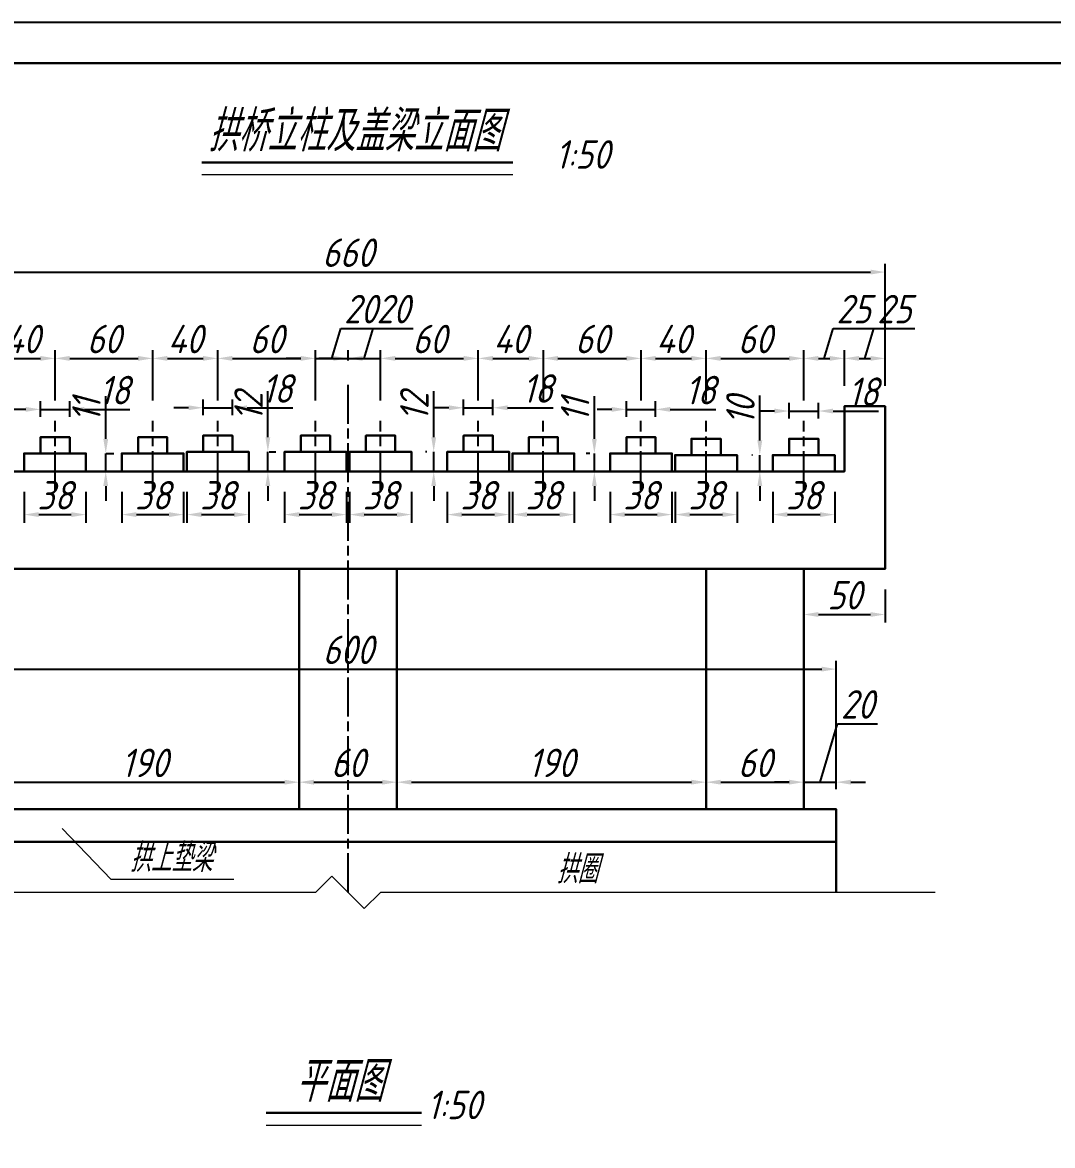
# Model space of a CAD drawing. Header units: millimetres. Extents: x -31 to 389, y -17 to 280.
# Drawn here: x 62.1 to 188.6, y 142.2 to 280.2 of the extents above; entities that cross this region are included whole.
import ezdxf

# ---------------------------------------------------------------- set-up
doc = ezdxf.new("R2010")
doc.units = ezdxf.units.MM
doc.header["$LTSCALE"] = 0.2
doc.linetypes.add('ACAD_ISO08W100', pattern=[36, 24, -3, 6, -3])
for name, color, linetype in [('中心线', 1, 'ACAD_ISO08W100'), ('图框', 7, 'Continuous'), ('尺寸标注', 6, 'Continuous'), ('文本', 7, 'Continuous')]:
    doc.layers.add(name, color=color, linetype=linetype)
doc.layers.add('粗实线', color=7, linetype='Continuous', lineweight=30)
doc.layers.add('细实线', color=7, linetype='Continuous', lineweight=9)
doc.styles.add('国标字体', font='gbeitc.shx', dxfattribs={"bigfont": 'gbcbig.shx'})
doc.dimstyles.new('常用标注', dxfattribs={"dimtxt": 3.5, "dimasz": 1.8, "dimexe": 1, "dimexo": 2.5, "dimtad": 1, "dimdec": 1, "dimlfac": 5, "dimdsep": 46, "dimtxsty": '国标字体', "dimcen": 2.5, "dimclrd": 256, "dimclre": 256, "dimclrt": 256, "dimadec": 0, "dimazin": 0, "dimtfac": 1, "dimtdec": 1, "dimtmove": 0, "dimatfit": 3, "dimfxl": 1, "dimarcsym": 0})

# ---------------------------------------------------------------- blocks, each defined once
blk = doc.blocks.new('*D49')
at = {"layer": 'Defpoints', "color": 0, "transparency": 16777216}
for p in [(58.07, 186.84), (96.07, 186.84), (96.07, 186.84)]:
    blk.add_point(p, dxfattribs=at)
at = {"layer": '尺寸标注', "lineweight": -2, "transparency": 16777216}
for p, q in [((58.07, 189.34), (58.07, 187.84)), ((96.07, 189.34), (96.07, 187.84)), ((59.87, 186.84), (94.27, 186.84))]:
    blk.add_line(p, q, dxfattribs=at)
at = {"layer": '尺寸标注', "transparency": 16777216}
for points in [[(59.87, 187.14), (59.87, 186.54), (58.07, 186.84)], [(94.27, 187.14), (94.27, 186.54), (96.07, 186.84)]]:
    blk.add_solid(points, dxfattribs=at)
at = {"layer": '尺寸标注', "transparency": 16777216, "insert": (77.07, 189.21), "char_height": 3.5, "attachment_point": 5, "style": '国标字体'}
blk.add_mtext('190', dxfattribs=at)
blk = doc.blocks.new('*D50')
at = {"layer": 'Defpoints', "color": 0, "transparency": 16777216}
for p in [(96.07, 186.84), (108.07, 186.84), (108.07, 186.84)]:
    blk.add_point(p, dxfattribs=at)
at = {"layer": '尺寸标注', "lineweight": -2, "transparency": 16777216}
for p, q in [((96.07, 189.34), (96.07, 187.84)), ((108.07, 189.34), (108.07, 187.84)), ((97.87, 186.84), (106.27, 186.84))]:
    blk.add_line(p, q, dxfattribs=at)
at = {"layer": '尺寸标注', "transparency": 16777216}
for points in [[(97.87, 187.14), (97.87, 186.54), (96.07, 186.84)], [(106.27, 187.14), (106.27, 186.54), (108.07, 186.84)]]:
    blk.add_solid(points, dxfattribs=at)
at = {"layer": '尺寸标注', "transparency": 16777216, "insert": (102.07, 189.21), "char_height": 3.5, "attachment_point": 5, "style": '国标字体'}
blk.add_mtext('60', dxfattribs=at)
blk = doc.blocks.new('*D51')
at = {"layer": 'Defpoints', "color": 0, "transparency": 16777216}
for p in [(108.07, 186.84), (146.07, 186.84), (146.07, 186.84)]:
    blk.add_point(p, dxfattribs=at)
at = {"layer": '尺寸标注', "lineweight": -2, "transparency": 16777216}
for p, q in [((108.07, 189.34), (108.07, 187.84)), ((146.07, 189.34), (146.07, 187.84)), ((109.87, 186.84), (144.27, 186.84))]:
    blk.add_line(p, q, dxfattribs=at)
at = {"layer": '尺寸标注', "transparency": 16777216}
for points in [[(109.87, 187.14), (109.87, 186.54), (108.07, 186.84)], [(144.27, 187.14), (144.27, 186.54), (146.07, 186.84)]]:
    blk.add_solid(points, dxfattribs=at)
at = {"layer": '尺寸标注', "transparency": 16777216, "insert": (127.07, 189.21), "char_height": 3.5, "attachment_point": 5, "style": '国标字体'}
blk.add_mtext('190', dxfattribs=at)
blk = doc.blocks.new('*D52')
at = {"layer": 'Defpoints', "color": 0, "transparency": 16777216}
for p in [(146.07, 186.84), (158.07, 186.84), (158.07, 186.84)]:
    blk.add_point(p, dxfattribs=at)
at = {"layer": '尺寸标注', "lineweight": -2, "transparency": 16777216}
for p, q in [((146.07, 189.34), (146.07, 187.84)), ((158.07, 189.34), (158.07, 187.84)), ((147.87, 186.84), (156.27, 186.84))]:
    blk.add_line(p, q, dxfattribs=at)
at = {"layer": '尺寸标注', "transparency": 16777216}
for points in [[(147.87, 187.14), (147.87, 186.54), (146.07, 186.84)], [(156.27, 187.14), (156.27, 186.54), (158.07, 186.84)]]:
    blk.add_solid(points, dxfattribs=at)
at = {"layer": '尺寸标注', "transparency": 16777216, "insert": (152.07, 189.21), "char_height": 3.5, "attachment_point": 5, "style": '国标字体'}
blk.add_mtext('60', dxfattribs=at)
blk = doc.blocks.new('*D53')
at = {"layer": 'Defpoints', "color": 0, "transparency": 16777216}
for p in [(158.07, 186.84), (162.07, 186.84), (162.07, 183.5)]:
    blk.add_point(p, dxfattribs=at)
at = {"layer": '尺寸标注', "lineweight": -2, "transparency": 16777216}
for p, q in [((160.07, 186.84), (162.22, 194.02)), ((162.22, 194.02), (167.12, 194.02)), ((158.07, 189.34), (158.07, 187.84)), ((162.07, 186), (162.07, 187.84)), ((156.27, 186.84), (154.47, 186.84)), ((158.07, 186.84), (162.07, 186.84)), ((158.07, 186.84), (162.07, 186.84)), ((163.87, 186.84), (165.67, 186.84))]:
    blk.add_line(p, q, dxfattribs=at)
at = {"layer": '尺寸标注', "transparency": 16777216}
for points in [[(156.27, 187.14), (156.27, 186.54), (158.07, 186.84)], [(163.87, 187.14), (163.87, 186.54), (162.07, 186.84)]]:
    blk.add_solid(points, dxfattribs=at)
at = {"layer": '尺寸标注', "transparency": 16777216, "insert": (164.67, 196.4), "char_height": 3.5, "attachment_point": 5, "style": '国标字体'}
blk.add_mtext('20', dxfattribs=at)
blk = doc.blocks.new('*D54')
at = {"layer": 'Defpoints', "color": 0, "transparency": 16777216}
for p in [(162.07, 200.74), (42.07, 183.5), (162.07, 183.5)]:
    blk.add_point(p, dxfattribs=at)
at = {"layer": '尺寸标注', "lineweight": -2, "transparency": 16777216}
for p, q in [((42.07, 186), (42.07, 201.74)), ((162.07, 186), (162.07, 201.74)), ((43.87, 200.74), (160.27, 200.74))]:
    blk.add_line(p, q, dxfattribs=at)
at = {"layer": '尺寸标注', "transparency": 16777216}
for points in [[(43.87, 201.04), (43.87, 200.44), (42.07, 200.74)], [(160.27, 201.04), (160.27, 200.44), (162.07, 200.74)]]:
    blk.add_solid(points, dxfattribs=at)
at = {"layer": '尺寸标注', "transparency": 16777216, "insert": (102.07, 203.11), "char_height": 3.5, "attachment_point": 5, "style": '国标字体'}
blk.add_mtext('600', dxfattribs=at)
blk = doc.blocks.new('*D55')
at = {"layer": 'Defpoints', "color": 0, "transparency": 16777216}
for p in [(158.07, 213.04), (168.07, 213.04), (168.07, 207.45)]:
    blk.add_point(p, dxfattribs=at)
at = {"layer": '尺寸标注', "lineweight": -2, "transparency": 16777216}
for p, q in [((158.07, 210.54), (158.07, 206.45)), ((168.07, 210.54), (168.07, 206.45)), ((159.87, 207.45), (166.27, 207.45))]:
    blk.add_line(p, q, dxfattribs=at)
at = {"layer": '尺寸标注', "transparency": 16777216}
for points in [[(159.87, 207.75), (159.87, 207.15), (158.07, 207.45)], [(166.27, 207.75), (166.27, 207.15), (168.07, 207.45)]]:
    blk.add_solid(points, dxfattribs=at)
at = {"layer": '尺寸标注', "transparency": 16777216, "insert": (163.07, 209.82), "char_height": 3.5, "attachment_point": 5, "style": '国标字体'}
blk.add_mtext('50', dxfattribs=at)
blk = doc.blocks.new('*D59')
at = {"layer": 'Defpoints', "color": 0, "transparency": 16777216}
for p in [(66.07, 238.93), (58.07, 231.26), (66.07, 231.26)]:
    blk.add_point(p, dxfattribs=at)
at = {"layer": '尺寸标注', "lineweight": -2, "transparency": 16777216}
for p, q in [((58.07, 233.76), (58.07, 239.93)), ((59.87, 238.93), (64.27, 238.93)), ((66.07, 233.76), (66.07, 239.93))]:
    blk.add_line(p, q, dxfattribs=at)
at = {"layer": '尺寸标注', "transparency": 16777216}
for points in [[(59.87, 239.23), (59.87, 238.63), (58.07, 238.93)], [(64.27, 239.23), (64.27, 238.63), (66.07, 238.93)]]:
    blk.add_solid(points, dxfattribs=at)
at = {"layer": '尺寸标注', "transparency": 16777216, "insert": (62.07, 241.31), "char_height": 3.5, "attachment_point": 5, "style": '国标字体'}
blk.add_mtext('40', dxfattribs=at)
blk = doc.blocks.new('*D60')
at = {"layer": 'Defpoints', "color": 0, "transparency": 16777216}
for p in [(78.07, 238.93), (66.07, 231.26), (78.07, 231.26)]:
    blk.add_point(p, dxfattribs=at)
at = {"layer": '尺寸标注', "lineweight": -2, "transparency": 16777216}
for p, q in [((66.07, 233.76), (66.07, 239.93)), ((67.87, 238.93), (76.27, 238.93)), ((78.07, 233.76), (78.07, 239.93))]:
    blk.add_line(p, q, dxfattribs=at)
at = {"layer": '尺寸标注', "transparency": 16777216}
for points in [[(67.87, 239.23), (67.87, 238.63), (66.07, 238.93)], [(76.27, 239.23), (76.27, 238.63), (78.07, 238.93)]]:
    blk.add_solid(points, dxfattribs=at)
at = {"layer": '尺寸标注', "transparency": 16777216, "insert": (72.07, 241.31), "char_height": 3.5, "attachment_point": 5, "style": '国标字体'}
blk.add_mtext('60', dxfattribs=at)
blk = doc.blocks.new('*D61')
at = {"layer": 'Defpoints', "color": 0, "transparency": 16777216}
for p in [(86.07, 238.93), (78.07, 231.26), (86.07, 231.26)]:
    blk.add_point(p, dxfattribs=at)
at = {"layer": '尺寸标注', "lineweight": -2, "transparency": 16777216}
for p, q in [((78.07, 233.76), (78.07, 239.93)), ((79.87, 238.93), (84.27, 238.93)), ((86.07, 233.76), (86.07, 239.93))]:
    blk.add_line(p, q, dxfattribs=at)
at = {"layer": '尺寸标注', "transparency": 16777216}
for points in [[(79.87, 239.23), (79.87, 238.63), (78.07, 238.93)], [(84.27, 239.23), (84.27, 238.63), (86.07, 238.93)]]:
    blk.add_solid(points, dxfattribs=at)
at = {"layer": '尺寸标注', "transparency": 16777216, "insert": (82.07, 241.31), "char_height": 3.5, "attachment_point": 5, "style": '国标字体'}
blk.add_mtext('40', dxfattribs=at)
blk = doc.blocks.new('*D62')
at = {"layer": 'Defpoints', "color": 0, "transparency": 16777216}
for p in [(98.07, 238.93), (86.07, 231.26), (98.07, 231.26)]:
    blk.add_point(p, dxfattribs=at)
at = {"layer": '尺寸标注', "lineweight": -2, "transparency": 16777216}
for p, q in [((86.07, 233.76), (86.07, 239.93)), ((87.87, 238.93), (96.27, 238.93)), ((98.07, 233.76), (98.07, 239.93))]:
    blk.add_line(p, q, dxfattribs=at)
at = {"layer": '尺寸标注', "transparency": 16777216}
for points in [[(87.87, 239.23), (87.87, 238.63), (86.07, 238.93)], [(96.27, 239.23), (96.27, 238.63), (98.07, 238.93)]]:
    blk.add_solid(points, dxfattribs=at)
at = {"layer": '尺寸标注', "transparency": 16777216, "insert": (92.07, 241.31), "char_height": 3.5, "attachment_point": 5, "style": '国标字体'}
blk.add_mtext('60', dxfattribs=at)
blk = doc.blocks.new('*D63')
at = {"layer": 'Defpoints', "color": 0, "transparency": 16777216}
for p in [(102.07, 238.93), (102.07, 236.18), (98.07, 231.26)]:
    blk.add_point(p, dxfattribs=at)
at = {"layer": '尺寸标注', "lineweight": -2, "transparency": 16777216}
for p, q in [((100.07, 238.93), (101.17, 242.62)), ((101.17, 242.62), (106.07, 242.62)), ((96.27, 238.93), (94.47, 238.93)), ((98.07, 233.76), (98.07, 239.93)), ((98.07, 238.93), (102.07, 238.93)), ((98.07, 238.93), (102.07, 238.93)), ((102.07, 238.68), (102.07, 239.93)), ((103.87, 238.93), (105.67, 238.93))]:
    blk.add_line(p, q, dxfattribs=at)
at = {"layer": '尺寸标注', "transparency": 16777216}
for points in [[(96.27, 239.23), (96.27, 238.63), (98.07, 238.93)], [(103.87, 239.23), (103.87, 238.63), (102.07, 238.93)]]:
    blk.add_solid(points, dxfattribs=at)
at = {"layer": '尺寸标注', "transparency": 16777216, "insert": (103.62, 244.99), "char_height": 3.5, "attachment_point": 5, "style": '国标字体'}
blk.add_mtext('20', dxfattribs=at)
blk = doc.blocks.new('*D64')
at = {"layer": 'Defpoints', "color": 0, "transparency": 16777216}
for p in [(106.07, 238.93), (102.07, 236.18), (106.07, 231.26)]:
    blk.add_point(p, dxfattribs=at)
at = {"layer": '尺寸标注', "lineweight": -2, "transparency": 16777216}
for p, q in [((104.07, 238.93), (105.17, 242.62)), ((105.17, 242.62), (110.07, 242.62)), ((100.27, 238.93), (98.47, 238.93)), ((102.07, 238.68), (102.07, 239.93)), ((102.07, 238.93), (106.07, 238.93)), ((102.07, 238.93), (106.07, 238.93)), ((106.07, 233.76), (106.07, 239.93)), ((107.87, 238.93), (109.67, 238.93))]:
    blk.add_line(p, q, dxfattribs=at)
at = {"layer": '尺寸标注', "transparency": 16777216}
for points in [[(100.27, 239.23), (100.27, 238.63), (102.07, 238.93)], [(107.87, 239.23), (107.87, 238.63), (106.07, 238.93)]]:
    blk.add_solid(points, dxfattribs=at)
at = {"layer": '尺寸标注', "transparency": 16777216, "insert": (107.62, 244.99), "char_height": 3.5, "attachment_point": 5, "style": '国标字体'}
blk.add_mtext('20', dxfattribs=at)
blk = doc.blocks.new('*D65')
at = {"layer": 'Defpoints', "color": 0, "transparency": 16777216}
for p in [(118.07, 238.93), (106.07, 231.26), (118.07, 231.26)]:
    blk.add_point(p, dxfattribs=at)
at = {"layer": '尺寸标注', "lineweight": -2, "transparency": 16777216}
for p, q in [((106.07, 233.76), (106.07, 239.93)), ((107.87, 238.93), (116.27, 238.93)), ((118.07, 233.76), (118.07, 239.93))]:
    blk.add_line(p, q, dxfattribs=at)
at = {"layer": '尺寸标注', "transparency": 16777216}
for points in [[(107.87, 239.23), (107.87, 238.63), (106.07, 238.93)], [(116.27, 239.23), (116.27, 238.63), (118.07, 238.93)]]:
    blk.add_solid(points, dxfattribs=at)
at = {"layer": '尺寸标注', "transparency": 16777216, "insert": (112.07, 241.31), "char_height": 3.5, "attachment_point": 5, "style": '国标字体'}
blk.add_mtext('60', dxfattribs=at)
blk = doc.blocks.new('*D66')
at = {"layer": 'Defpoints', "color": 0, "transparency": 16777216}
for p in [(126.07, 238.93), (118.07, 231.26), (126.07, 231.26)]:
    blk.add_point(p, dxfattribs=at)
at = {"layer": '尺寸标注', "lineweight": -2, "transparency": 16777216}
for p, q in [((118.07, 233.76), (118.07, 239.93)), ((119.87, 238.93), (124.27, 238.93)), ((126.07, 233.76), (126.07, 239.93))]:
    blk.add_line(p, q, dxfattribs=at)
at = {"layer": '尺寸标注', "transparency": 16777216}
for points in [[(119.87, 239.23), (119.87, 238.63), (118.07, 238.93)], [(124.27, 239.23), (124.27, 238.63), (126.07, 238.93)]]:
    blk.add_solid(points, dxfattribs=at)
at = {"layer": '尺寸标注', "transparency": 16777216, "insert": (122.07, 241.31), "char_height": 3.5, "attachment_point": 5, "style": '国标字体'}
blk.add_mtext('40', dxfattribs=at)
blk = doc.blocks.new('*D67')
at = {"layer": 'Defpoints', "color": 0, "transparency": 16777216}
for p in [(138.07, 238.93), (126.07, 231.26), (138.07, 231.26)]:
    blk.add_point(p, dxfattribs=at)
at = {"layer": '尺寸标注', "lineweight": -2, "transparency": 16777216}
for p, q in [((126.07, 233.76), (126.07, 239.93)), ((127.87, 238.93), (136.27, 238.93)), ((138.07, 233.76), (138.07, 239.93))]:
    blk.add_line(p, q, dxfattribs=at)
at = {"layer": '尺寸标注', "transparency": 16777216}
for points in [[(127.87, 239.23), (127.87, 238.63), (126.07, 238.93)], [(136.27, 239.23), (136.27, 238.63), (138.07, 238.93)]]:
    blk.add_solid(points, dxfattribs=at)
at = {"layer": '尺寸标注', "transparency": 16777216, "insert": (132.07, 241.31), "char_height": 3.5, "attachment_point": 5, "style": '国标字体'}
blk.add_mtext('60', dxfattribs=at)
blk = doc.blocks.new('*D68')
at = {"layer": 'Defpoints', "color": 0, "transparency": 16777216}
for p in [(146.07, 238.93), (138.07, 231.26), (146.07, 231.26)]:
    blk.add_point(p, dxfattribs=at)
at = {"layer": '尺寸标注', "lineweight": -2, "transparency": 16777216}
for p, q in [((138.07, 233.76), (138.07, 239.93)), ((139.87, 238.93), (144.27, 238.93)), ((146.07, 233.76), (146.07, 239.93))]:
    blk.add_line(p, q, dxfattribs=at)
at = {"layer": '尺寸标注', "transparency": 16777216}
for points in [[(139.87, 239.23), (139.87, 238.63), (138.07, 238.93)], [(144.27, 239.23), (144.27, 238.63), (146.07, 238.93)]]:
    blk.add_solid(points, dxfattribs=at)
at = {"layer": '尺寸标注', "transparency": 16777216, "insert": (142.07, 241.31), "char_height": 3.5, "attachment_point": 5, "style": '国标字体'}
blk.add_mtext('40', dxfattribs=at)
blk = doc.blocks.new('*D69')
at = {"layer": 'Defpoints', "color": 0, "transparency": 16777216}
for p in [(158.07, 238.93), (146.07, 231.26), (158.07, 231.26)]:
    blk.add_point(p, dxfattribs=at)
at = {"layer": '尺寸标注', "lineweight": -2, "transparency": 16777216}
for p, q in [((146.07, 233.76), (146.07, 239.93)), ((147.87, 238.93), (156.27, 238.93)), ((158.07, 233.76), (158.07, 239.93))]:
    blk.add_line(p, q, dxfattribs=at)
at = {"layer": '尺寸标注', "transparency": 16777216}
for points in [[(147.87, 239.23), (147.87, 238.63), (146.07, 238.93)], [(156.27, 239.23), (156.27, 238.63), (158.07, 238.93)]]:
    blk.add_solid(points, dxfattribs=at)
at = {"layer": '尺寸标注', "transparency": 16777216, "insert": (152.07, 241.31), "char_height": 3.5, "attachment_point": 5, "style": '国标字体'}
blk.add_mtext('60', dxfattribs=at)
blk = doc.blocks.new('*D70')
at = {"layer": 'Defpoints', "color": 0, "transparency": 16777216}
for p in [(163.07, 238.93), (163.07, 233.04), (158.07, 231.26)]:
    blk.add_point(p, dxfattribs=at)
at = {"layer": '尺寸标注', "lineweight": -2, "transparency": 16777216}
for p, q in [((160.57, 238.93), (161.67, 242.62)), ((161.67, 242.62), (166.72, 242.62)), ((158.07, 233.76), (158.07, 239.93)), ((159.87, 238.93), (161.27, 238.93)), ((163.07, 235.54), (163.07, 239.93))]:
    blk.add_line(p, q, dxfattribs=at)
at = {"layer": '尺寸标注', "transparency": 16777216}
for points in [[(159.87, 239.23), (159.87, 238.63), (158.07, 238.93)], [(161.27, 239.23), (161.27, 238.63), (163.07, 238.93)]]:
    blk.add_solid(points, dxfattribs=at)
at = {"layer": '尺寸标注', "transparency": 16777216, "insert": (164.2, 244.99), "char_height": 3.5, "attachment_point": 5, "style": '国标字体'}
blk.add_mtext('25', dxfattribs=at)
blk = doc.blocks.new('*D71')
at = {"layer": 'Defpoints', "color": 0, "transparency": 16777216}
for p in [(168.07, 238.93), (163.07, 233.04), (168.07, 233.04)]:
    blk.add_point(p, dxfattribs=at)
at = {"layer": '尺寸标注', "lineweight": -2, "transparency": 16777216}
for p, q in [((165.57, 238.93), (166.67, 242.62)), ((166.67, 242.62), (171.72, 242.62)), ((163.07, 235.54), (163.07, 239.93)), ((164.87, 238.93), (166.27, 238.93)), ((168.07, 235.54), (168.07, 239.93))]:
    blk.add_line(p, q, dxfattribs=at)
at = {"layer": '尺寸标注', "transparency": 16777216}
for points in [[(164.87, 239.23), (164.87, 238.63), (163.07, 238.93)], [(166.27, 239.23), (166.27, 238.63), (168.07, 238.93)]]:
    blk.add_solid(points, dxfattribs=at)
at = {"layer": '尺寸标注', "transparency": 16777216, "insert": (169.2, 244.99), "char_height": 3.5, "attachment_point": 5, "style": '国标字体'}
blk.add_mtext('25', dxfattribs=at)
blk = doc.blocks.new('*D75')
at = {"layer": 'Defpoints', "color": 0, "transparency": 16777216}
for p in [(62.27, 225.04), (69.87, 225.04), (69.87, 219.73)]:
    blk.add_point(p, dxfattribs=at)
at = {"layer": '尺寸标注', "lineweight": -2, "transparency": 16777216}
for p, q in [((62.27, 222.54), (62.27, 218.73)), ((69.87, 222.54), (69.87, 218.73)), ((64.07, 219.73), (68.07, 219.73))]:
    blk.add_line(p, q, dxfattribs=at)
at = {"layer": '尺寸标注', "transparency": 16777216}
for points in [[(64.07, 220.03), (64.07, 219.43), (62.27, 219.73)], [(68.07, 220.03), (68.07, 219.43), (69.87, 219.73)]]:
    blk.add_solid(points, dxfattribs=at)
at = {"layer": '尺寸标注', "transparency": 16777216, "insert": (66.07, 222.11), "char_height": 3.5, "attachment_point": 5, "style": '国标字体'}
blk.add_mtext('38', dxfattribs=at)
blk = doc.blocks.new('*D76')
at = {"layer": 'Defpoints', "color": 0, "transparency": 16777216}
for p in [(74.27, 225.04), (81.87, 225.04), (81.87, 219.73)]:
    blk.add_point(p, dxfattribs=at)
at = {"layer": '尺寸标注', "lineweight": -2, "transparency": 16777216}
for p, q in [((74.27, 222.54), (74.27, 218.73)), ((81.87, 222.54), (81.87, 218.73)), ((76.07, 219.73), (80.07, 219.73))]:
    blk.add_line(p, q, dxfattribs=at)
at = {"layer": '尺寸标注', "transparency": 16777216}
for points in [[(76.07, 220.03), (76.07, 219.43), (74.27, 219.73)], [(80.07, 220.03), (80.07, 219.43), (81.87, 219.73)]]:
    blk.add_solid(points, dxfattribs=at)
at = {"layer": '尺寸标注', "transparency": 16777216, "insert": (78.07, 222.11), "char_height": 3.5, "attachment_point": 5, "style": '国标字体'}
blk.add_mtext('38', dxfattribs=at)
blk = doc.blocks.new('*D77')
at = {"layer": 'Defpoints', "color": 0, "transparency": 16777216}
for p in [(82.27, 225.04), (89.87, 225.04), (89.87, 219.73)]:
    blk.add_point(p, dxfattribs=at)
at = {"layer": '尺寸标注', "lineweight": -2, "transparency": 16777216}
for p, q in [((82.27, 222.54), (82.27, 218.73)), ((89.87, 222.54), (89.87, 218.73)), ((84.07, 219.73), (88.07, 219.73))]:
    blk.add_line(p, q, dxfattribs=at)
at = {"layer": '尺寸标注', "transparency": 16777216}
for points in [[(84.07, 220.03), (84.07, 219.43), (82.27, 219.73)], [(88.07, 220.03), (88.07, 219.43), (89.87, 219.73)]]:
    blk.add_solid(points, dxfattribs=at)
at = {"layer": '尺寸标注', "transparency": 16777216, "insert": (86.07, 222.11), "char_height": 3.5, "attachment_point": 5, "style": '国标字体'}
blk.add_mtext('38', dxfattribs=at)
blk = doc.blocks.new('*D78')
at = {"layer": 'Defpoints', "color": 0, "transparency": 16777216}
for p in [(94.27, 225.04), (101.87, 225.04), (101.87, 219.73)]:
    blk.add_point(p, dxfattribs=at)
at = {"layer": '尺寸标注', "lineweight": -2, "transparency": 16777216}
for p, q in [((94.27, 222.54), (94.27, 218.73)), ((101.87, 222.54), (101.87, 218.73)), ((96.07, 219.73), (100.07, 219.73))]:
    blk.add_line(p, q, dxfattribs=at)
at = {"layer": '尺寸标注', "transparency": 16777216}
for points in [[(96.07, 220.03), (96.07, 219.43), (94.27, 219.73)], [(100.07, 220.03), (100.07, 219.43), (101.87, 219.73)]]:
    blk.add_solid(points, dxfattribs=at)
at = {"layer": '尺寸标注', "transparency": 16777216, "insert": (98.07, 222.11), "char_height": 3.5, "attachment_point": 5, "style": '国标字体'}
blk.add_mtext('38', dxfattribs=at)
blk = doc.blocks.new('*D79')
at = {"layer": 'Defpoints', "color": 0, "transparency": 16777216}
for p in [(102.27, 225.04), (109.87, 225.04), (109.87, 219.73)]:
    blk.add_point(p, dxfattribs=at)
at = {"layer": '尺寸标注', "lineweight": -2, "transparency": 16777216}
for p, q in [((102.27, 222.54), (102.27, 218.73)), ((109.87, 222.54), (109.87, 218.73)), ((104.07, 219.73), (108.07, 219.73))]:
    blk.add_line(p, q, dxfattribs=at)
at = {"layer": '尺寸标注', "transparency": 16777216}
for points in [[(104.07, 220.03), (104.07, 219.43), (102.27, 219.73)], [(108.07, 220.03), (108.07, 219.43), (109.87, 219.73)]]:
    blk.add_solid(points, dxfattribs=at)
at = {"layer": '尺寸标注', "transparency": 16777216, "insert": (106.07, 222.11), "char_height": 3.5, "attachment_point": 5, "style": '国标字体'}
blk.add_mtext('38', dxfattribs=at)
blk = doc.blocks.new('*D80')
at = {"layer": 'Defpoints', "color": 0, "transparency": 16777216}
for p in [(114.27, 225.04), (121.87, 225.04), (121.87, 219.73)]:
    blk.add_point(p, dxfattribs=at)
at = {"layer": '尺寸标注', "lineweight": -2, "transparency": 16777216}
for p, q in [((114.27, 222.54), (114.27, 218.73)), ((121.87, 222.54), (121.87, 218.73)), ((116.07, 219.73), (120.07, 219.73))]:
    blk.add_line(p, q, dxfattribs=at)
at = {"layer": '尺寸标注', "transparency": 16777216}
for points in [[(116.07, 220.03), (116.07, 219.43), (114.27, 219.73)], [(120.07, 220.03), (120.07, 219.43), (121.87, 219.73)]]:
    blk.add_solid(points, dxfattribs=at)
at = {"layer": '尺寸标注', "transparency": 16777216, "insert": (118.07, 222.11), "char_height": 3.5, "attachment_point": 5, "style": '国标字体'}
blk.add_mtext('38', dxfattribs=at)
blk = doc.blocks.new('*D81')
at = {"layer": 'Defpoints', "color": 0, "transparency": 16777216}
for p in [(122.27, 225.04), (129.87, 225.04), (129.87, 219.73)]:
    blk.add_point(p, dxfattribs=at)
at = {"layer": '尺寸标注', "lineweight": -2, "transparency": 16777216}
for p, q in [((122.27, 222.54), (122.27, 218.73)), ((129.87, 222.54), (129.87, 218.73)), ((124.07, 219.73), (128.07, 219.73))]:
    blk.add_line(p, q, dxfattribs=at)
at = {"layer": '尺寸标注', "transparency": 16777216}
for points in [[(124.07, 220.03), (124.07, 219.43), (122.27, 219.73)], [(128.07, 220.03), (128.07, 219.43), (129.87, 219.73)]]:
    blk.add_solid(points, dxfattribs=at)
at = {"layer": '尺寸标注', "transparency": 16777216, "insert": (126.07, 222.11), "char_height": 3.5, "attachment_point": 5, "style": '国标字体'}
blk.add_mtext('38', dxfattribs=at)
blk = doc.blocks.new('*D82')
at = {"layer": 'Defpoints', "color": 0, "transparency": 16777216}
for p in [(134.27, 225.04), (141.87, 225.04), (141.87, 219.73)]:
    blk.add_point(p, dxfattribs=at)
at = {"layer": '尺寸标注', "lineweight": -2, "transparency": 16777216}
for p, q in [((134.27, 222.54), (134.27, 218.73)), ((141.87, 222.54), (141.87, 218.73)), ((136.07, 219.73), (140.07, 219.73))]:
    blk.add_line(p, q, dxfattribs=at)
at = {"layer": '尺寸标注', "transparency": 16777216}
for points in [[(136.07, 220.03), (136.07, 219.43), (134.27, 219.73)], [(140.07, 220.03), (140.07, 219.43), (141.87, 219.73)]]:
    blk.add_solid(points, dxfattribs=at)
at = {"layer": '尺寸标注', "transparency": 16777216, "insert": (138.07, 222.11), "char_height": 3.5, "attachment_point": 5, "style": '国标字体'}
blk.add_mtext('38', dxfattribs=at)
blk = doc.blocks.new('*D83')
at = {"layer": 'Defpoints', "color": 0, "transparency": 16777216}
for p in [(142.27, 225.04), (149.87, 225.04), (149.87, 219.73)]:
    blk.add_point(p, dxfattribs=at)
at = {"layer": '尺寸标注', "lineweight": -2, "transparency": 16777216}
for p, q in [((142.27, 222.54), (142.27, 218.73)), ((149.87, 222.54), (149.87, 218.73)), ((144.07, 219.73), (148.07, 219.73))]:
    blk.add_line(p, q, dxfattribs=at)
at = {"layer": '尺寸标注', "transparency": 16777216}
for points in [[(144.07, 220.03), (144.07, 219.43), (142.27, 219.73)], [(148.07, 220.03), (148.07, 219.43), (149.87, 219.73)]]:
    blk.add_solid(points, dxfattribs=at)
at = {"layer": '尺寸标注', "transparency": 16777216, "insert": (146.07, 222.11), "char_height": 3.5, "attachment_point": 5, "style": '国标字体'}
blk.add_mtext('38', dxfattribs=at)
blk = doc.blocks.new('*D84')
at = {"layer": 'Defpoints', "color": 0, "transparency": 16777216}
for p in [(154.27, 225.04), (161.87, 225.04), (161.87, 219.73)]:
    blk.add_point(p, dxfattribs=at)
at = {"layer": '尺寸标注', "lineweight": -2, "transparency": 16777216}
for p, q in [((154.27, 222.54), (154.27, 218.73)), ((161.87, 222.54), (161.87, 218.73)), ((156.07, 219.73), (160.07, 219.73))]:
    blk.add_line(p, q, dxfattribs=at)
at = {"layer": '尺寸标注', "transparency": 16777216}
for points in [[(156.07, 220.03), (156.07, 219.43), (154.27, 219.73)], [(160.07, 220.03), (160.07, 219.43), (161.87, 219.73)]]:
    blk.add_solid(points, dxfattribs=at)
at = {"layer": '尺寸标注', "transparency": 16777216, "insert": (158.07, 222.11), "char_height": 3.5, "attachment_point": 5, "style": '国标字体'}
blk.add_mtext('38', dxfattribs=at)
blk = doc.blocks.new('*D85')
at = {"layer": 'Defpoints', "color": 0, "transparency": 16777216}
for p in [(67.87, 232.66), (64.27, 229.24), (67.87, 229.24)]:
    blk.add_point(p, dxfattribs=at)
at = {"layer": '尺寸标注', "lineweight": -2, "transparency": 16777216}
for p, q in [((64.27, 231.74), (64.27, 233.66)), ((67.87, 231.74), (67.87, 233.66)), ((62.47, 232.66), (60.67, 232.66)), ((64.27, 232.66), (67.87, 232.66)), ((69.67, 232.66), (75.27, 232.66))]:
    blk.add_line(p, q, dxfattribs=at)
at = {"layer": '尺寸标注', "transparency": 16777216}
for points in [[(62.47, 232.96), (62.47, 232.36), (64.27, 232.66)], [(69.67, 232.96), (69.67, 232.36), (67.87, 232.66)]]:
    blk.add_solid(points, dxfattribs=at)
at = {"layer": '尺寸标注', "transparency": 16777216, "insert": (73.37, 235.03), "char_height": 3.5, "attachment_point": 5, "style": '国标字体'}
blk.add_mtext('18', dxfattribs=at)
blk = doc.blocks.new('*D86')
at = {"layer": 'Defpoints', "color": 0, "transparency": 16777216}
for p in [(87.87, 232.86), (84.27, 229.44), (87.87, 229.44)]:
    blk.add_point(p, dxfattribs=at)
at = {"layer": '尺寸标注', "lineweight": -2, "transparency": 16777216}
for p, q in [((84.27, 231.94), (84.27, 233.86)), ((87.87, 231.94), (87.87, 233.86)), ((82.47, 232.86), (80.67, 232.86)), ((84.27, 232.86), (87.87, 232.86)), ((89.67, 232.86), (95.27, 232.86))]:
    blk.add_line(p, q, dxfattribs=at)
at = {"layer": '尺寸标注', "transparency": 16777216}
for points in [[(82.47, 233.16), (82.47, 232.56), (84.27, 232.86)], [(89.67, 233.16), (89.67, 232.56), (87.87, 232.86)]]:
    blk.add_solid(points, dxfattribs=at)
at = {"layer": '尺寸标注', "transparency": 16777216, "insert": (93.37, 235.23), "char_height": 3.5, "attachment_point": 5, "style": '国标字体'}
blk.add_mtext('18', dxfattribs=at)
blk = doc.blocks.new('*D87')
at = {"layer": 'Defpoints', "color": 0, "transparency": 16777216}
for p in [(119.87, 232.86), (116.27, 229.44), (119.87, 229.44)]:
    blk.add_point(p, dxfattribs=at)
at = {"layer": '尺寸标注', "lineweight": -2, "transparency": 16777216}
for p, q in [((116.27, 231.94), (116.27, 233.86)), ((119.87, 231.94), (119.87, 233.86)), ((114.47, 232.86), (112.67, 232.86)), ((116.27, 232.86), (119.87, 232.86)), ((121.67, 232.86), (127.27, 232.86))]:
    blk.add_line(p, q, dxfattribs=at)
at = {"layer": '尺寸标注', "transparency": 16777216}
for points in [[(114.47, 233.16), (114.47, 232.56), (116.27, 232.86)], [(121.67, 233.16), (121.67, 232.56), (119.87, 232.86)]]:
    blk.add_solid(points, dxfattribs=at)
at = {"layer": '尺寸标注', "transparency": 16777216, "insert": (125.37, 235.23), "char_height": 3.5, "attachment_point": 5, "style": '国标字体'}
blk.add_mtext('18', dxfattribs=at)
blk = doc.blocks.new('*D88')
at = {"layer": 'Defpoints', "color": 0, "transparency": 16777216}
for p in [(139.87, 232.66), (136.27, 229.24), (139.87, 229.24)]:
    blk.add_point(p, dxfattribs=at)
at = {"layer": '尺寸标注', "lineweight": -2, "transparency": 16777216}
for p, q in [((136.27, 231.74), (136.27, 233.66)), ((139.87, 231.74), (139.87, 233.66)), ((134.47, 232.66), (132.67, 232.66)), ((136.27, 232.66), (139.87, 232.66)), ((141.67, 232.66), (147.27, 232.66))]:
    blk.add_line(p, q, dxfattribs=at)
at = {"layer": '尺寸标注', "transparency": 16777216}
for points in [[(134.47, 232.96), (134.47, 232.36), (136.27, 232.66)], [(141.67, 232.96), (141.67, 232.36), (139.87, 232.66)]]:
    blk.add_solid(points, dxfattribs=at)
at = {"layer": '尺寸标注', "transparency": 16777216, "insert": (145.37, 235.03), "char_height": 3.5, "attachment_point": 5, "style": '国标字体'}
blk.add_mtext('18', dxfattribs=at)
blk = doc.blocks.new('*D89')
at = {"layer": 'Defpoints', "color": 0, "transparency": 16777216}
for p in [(159.87, 232.46), (156.27, 229.04), (159.87, 229.04)]:
    blk.add_point(p, dxfattribs=at)
at = {"layer": '尺寸标注', "lineweight": -2, "transparency": 16777216}
for p, q in [((156.27, 231.54), (156.27, 233.46)), ((159.87, 231.54), (159.87, 233.46)), ((154.47, 232.46), (152.67, 232.46)), ((156.27, 232.46), (159.87, 232.46)), ((161.67, 232.46), (167.27, 232.46))]:
    blk.add_line(p, q, dxfattribs=at)
at = {"layer": '尺寸标注', "transparency": 16777216}
for points in [[(154.47, 232.76), (154.47, 232.16), (156.27, 232.46)], [(161.67, 232.76), (161.67, 232.16), (159.87, 232.46)]]:
    blk.add_solid(points, dxfattribs=at)
at = {"layer": '尺寸标注', "transparency": 16777216, "insert": (165.37, 234.83), "char_height": 3.5, "attachment_point": 5, "style": '国标字体'}
blk.add_mtext('18', dxfattribs=at)
blk = doc.blocks.new('*D91')
at = {"layer": 'Defpoints', "color": 0, "transparency": 16777216}
for p in [(69.87, 227.24), (72.3, 227.24), (69.87, 225.04)]:
    blk.add_point(p, dxfattribs=at)
at = {"layer": '尺寸标注', "lineweight": -2, "transparency": 16777216}
for p, q in [((72.3, 229.04), (72.3, 234.28)), ((72.3, 225.04), (72.3, 227.24)), ((72.37, 227.24), (73.3, 227.24)), ((72.37, 225.04), (73.3, 225.04)), ((72.3, 223.24), (72.3, 221.44))]:
    blk.add_line(p, q, dxfattribs=at)
at = {"layer": '尺寸标注', "transparency": 16777216}
for points in [[(72, 229.04), (72.6, 229.04), (72.3, 227.24)], [(72, 223.24), (72.6, 223.24), (72.3, 225.04)]]:
    blk.add_solid(points, dxfattribs=at)
at = {"layer": '尺寸标注', "transparency": 16777216, "insert": (69.93, 232.56), "char_height": 3.5, "attachment_point": 5, "rotation": 90, "style": '国标字体'}
blk.add_mtext('11', dxfattribs=at)
blk = doc.blocks.new('*D92')
at = {"layer": 'Defpoints', "color": 0, "transparency": 16777216}
for p in [(89.87, 227.44), (92.22, 227.44), (89.87, 225.04)]:
    blk.add_point(p, dxfattribs=at)
at = {"layer": '尺寸标注', "lineweight": -2, "transparency": 16777216}
for p, q in [((92.22, 229.24), (92.22, 234.92)), ((92.22, 225.04), (92.22, 227.44)), ((92.37, 227.44), (93.22, 227.44)), ((92.37, 225.04), (93.22, 225.04)), ((92.22, 223.24), (92.22, 221.44))]:
    blk.add_line(p, q, dxfattribs=at)
at = {"layer": '尺寸标注', "transparency": 16777216}
for points in [[(91.92, 229.24), (92.52, 229.24), (92.22, 227.44)], [(91.92, 223.24), (92.52, 223.24), (92.22, 225.04)]]:
    blk.add_solid(points, dxfattribs=at)
at = {"layer": '尺寸标注', "transparency": 16777216, "insert": (89.85, 232.98), "char_height": 3.5, "attachment_point": 5, "rotation": 90, "style": '国标字体'}
blk.add_mtext('12', dxfattribs=at)
blk = doc.blocks.new('*D93')
at = {"layer": 'Defpoints', "color": 0, "transparency": 16777216}
for p in [(112.6, 227.44), (114.27, 227.44), (114.27, 225.04)]:
    blk.add_point(p, dxfattribs=at)
at = {"layer": '尺寸标注', "lineweight": -2, "transparency": 16777216}
for p, q in [((112.6, 229.24), (112.6, 234.92)), ((111.77, 227.44), (111.6, 227.44)), ((112.6, 225.04), (112.6, 227.44)), ((111.77, 225.04), (111.6, 225.04)), ((112.6, 223.24), (112.6, 221.44))]:
    blk.add_line(p, q, dxfattribs=at)
at = {"layer": '尺寸标注', "transparency": 16777216}
for points in [[(112.3, 229.24), (112.9, 229.24), (112.6, 227.44)], [(112.3, 223.24), (112.9, 223.24), (112.6, 225.04)]]:
    blk.add_solid(points, dxfattribs=at)
at = {"layer": '尺寸标注', "transparency": 16777216, "insert": (110.22, 232.98), "char_height": 3.5, "attachment_point": 5, "rotation": 90, "style": '国标字体'}
blk.add_mtext('12', dxfattribs=at)
blk = doc.blocks.new('*D94')
at = {"layer": 'Defpoints', "color": 0, "transparency": 16777216}
for p in [(132.34, 227.24), (134.27, 227.24), (134.27, 225.04)]:
    blk.add_point(p, dxfattribs=at)
at = {"layer": '尺寸标注', "lineweight": -2, "transparency": 16777216}
for p, q in [((132.34, 229.04), (132.34, 234.28)), ((131.77, 227.24), (131.34, 227.24)), ((132.34, 225.04), (132.34, 227.24)), ((131.77, 225.04), (131.34, 225.04)), ((132.34, 223.24), (132.34, 221.44))]:
    blk.add_line(p, q, dxfattribs=at)
at = {"layer": '尺寸标注', "transparency": 16777216}
for points in [[(132.04, 229.04), (132.64, 229.04), (132.34, 227.24)], [(132.04, 223.24), (132.64, 223.24), (132.34, 225.04)]]:
    blk.add_solid(points, dxfattribs=at)
at = {"layer": '尺寸标注', "transparency": 16777216, "insert": (129.97, 232.56), "char_height": 3.5, "attachment_point": 5, "rotation": 90, "style": '国标字体'}
blk.add_mtext('11', dxfattribs=at)
blk = doc.blocks.new('*D95')
at = {"layer": 'Defpoints', "color": 0, "transparency": 16777216}
for p in [(152.67, 227.04), (154.27, 227.04), (154.27, 225.04)]:
    blk.add_point(p, dxfattribs=at)
at = {"layer": '尺寸标注', "lineweight": -2, "transparency": 16777216}
for p, q in [((152.67, 228.84), (152.67, 234.37)), ((151.77, 227.04), (151.67, 227.04)), ((152.67, 225.04), (152.67, 227.04)), ((151.77, 225.04), (151.67, 225.04)), ((152.67, 223.24), (152.67, 221.44))]:
    blk.add_line(p, q, dxfattribs=at)
at = {"layer": '尺寸标注', "transparency": 16777216}
for points in [[(152.37, 228.84), (152.97, 228.84), (152.67, 227.04)], [(152.37, 223.24), (152.97, 223.24), (152.67, 225.04)]]:
    blk.add_solid(points, dxfattribs=at)
at = {"layer": '尺寸标注', "transparency": 16777216, "insert": (150.29, 232.51), "char_height": 3.5, "attachment_point": 5, "rotation": 90, "style": '国标字体'}
blk.add_mtext('10', dxfattribs=at)
blk = doc.blocks.new('*D96')
at = {"layer": 'Defpoints', "color": 0, "transparency": 16777216}
for p in [(168.07, 249.54), (36.07, 233.04), (168.07, 233.04)]:
    blk.add_point(p, dxfattribs=at)
at = {"layer": '尺寸标注', "lineweight": -2, "transparency": 16777216}
for p, q in [((36.07, 235.54), (36.07, 250.54)), ((168.07, 235.54), (168.07, 250.54)), ((37.87, 249.54), (166.27, 249.54))]:
    blk.add_line(p, q, dxfattribs=at)
at = {"layer": '尺寸标注', "transparency": 16777216}
for points in [[(37.87, 249.84), (37.87, 249.24), (36.07, 249.54)], [(166.27, 249.84), (166.27, 249.24), (168.07, 249.54)]]:
    blk.add_solid(points, dxfattribs=at)
at = {"layer": '尺寸标注', "transparency": 16777216, "insert": (102.07, 251.92), "char_height": 3.5, "attachment_point": 5, "style": '国标字体'}
blk.add_mtext('660', dxfattribs=at)

msp = doc.modelspace()

# ---------------------------------------------------------------- linework, layer by layer
at = {"layer": '中心线'}
for p, q in [((102.068, 173.296), (102.068, 236.179)), ((66.068, 222.737), (66.068, 231.262)), ((78.068, 222.737), (78.068, 231.262)), ((86.068, 222.737), (86.068, 231.262)), ((98.068, 222.737), (98.068, 231.262)), ((106.068, 222.737), (106.068, 231.262)), ((118.068, 222.737), (118.068, 231.262)), ((126.068, 222.737), (126.068, 231.262)), ((138.068, 222.737), (138.068, 231.262)), ((146.068, 222.737), (146.068, 231.262)), ((158.068, 222.737), (158.068, 231.262))]:
    msp.add_line(p, q, dxfattribs=at)
at = {"layer": '图框'}
msp.add_lwpolyline([(389.091, -16.779), (389.091, 280.221), (-30.909, 280.221), (-30.909, -16.779)], close=True, dxfattribs=at)
at = {"layer": '图框', "lineweight": 30}
msp.add_lwpolyline([(-5.909, -11.779), (384.091, -11.779), (384.091, 275.221), (-5.909, 275.221)], close=True, dxfattribs=at)
at = {"layer": '粗实线'}
for p, q in [((84.111, 263.025), (122.315, 263.025)), ((162.068, 179.505), (162.068, 173.296)), ((91.996, 146.199), (111.098, 146.199))]:
    msp.add_line(p, q, dxfattribs=at)
for points in [[(168.068, 225.045), (168.068, 213.045), (36.068, 213.045), (36.068, 225.045), (36.068, 233.045), (41.068, 233.045), (41.068, 225.045), (163.068, 225.045), (163.068, 233.045), (168.068, 233.045)], [(64.268, 227.245), (67.868, 227.245), (67.868, 229.245), (64.268, 229.245)], [(76.268, 227.245), (79.868, 227.245), (79.868, 229.245), (76.268, 229.245)], [(84.268, 227.445), (87.868, 227.445), (87.868, 229.445), (84.268, 229.445)], [(96.268, 227.445), (99.868, 227.445), (99.868, 229.445), (96.268, 229.445)], [(104.268, 227.445), (107.868, 227.445), (107.868, 229.445), (104.268, 229.445)], [(119.868, 227.445), (116.268, 227.445), (116.268, 229.445), (119.868, 229.445)], [(127.868, 227.245), (124.268, 227.245), (124.268, 229.245), (127.868, 229.245)], [(139.868, 227.245), (136.268, 227.245), (136.268, 229.245), (139.868, 229.245)], [(147.868, 227.045), (144.268, 227.045), (144.268, 229.045), (147.868, 229.045)], [(159.868, 227.045), (156.268, 227.045), (156.268, 229.045), (159.868, 229.045)], [(62.268, 225.045), (69.868, 225.045), (69.868, 227.245), (62.268, 227.245)], [(74.268, 225.045), (81.868, 225.045), (81.868, 227.245), (74.268, 227.245)], [(82.268, 225.045), (89.868, 225.045), (89.868, 227.445), (82.268, 227.445)], [(94.268, 225.045), (101.868, 225.045), (101.868, 227.445), (94.268, 227.445)], [(102.268, 225.045), (109.868, 225.045), (109.868, 227.445), (102.268, 227.445)], [(121.868, 225.045), (114.268, 225.045), (114.268, 227.445), (121.868, 227.445)], [(129.868, 225.045), (122.268, 225.045), (122.268, 227.245), (129.868, 227.245)], [(141.868, 225.045), (134.268, 225.045), (134.268, 227.245), (141.868, 227.245)], [(149.868, 225.045), (142.268, 225.045), (142.268, 227.045), (149.868, 227.045)], [(161.868, 225.045), (154.268, 225.045), (154.268, 227.045), (161.868, 227.045)], [(96.068, 183.505), (108.068, 183.505), (108.068, 213.045), (96.068, 213.045)], [(158.068, 183.505), (146.068, 183.505), (146.068, 213.045), (158.068, 213.045)], [(42.068, 179.505), (162.068, 179.505), (162.068, 183.505), (42.068, 183.505)]]:
    msp.add_lwpolyline(points, close=True, dxfattribs=at)
at = {"layer": '细实线'}
for p, q in [((84.111, 261.526), (122.315, 261.526)), ((91.996, 144.7), (111.098, 144.7))]:
    msp.add_line(p, q, dxfattribs=at)
for points in [[(88.041, 174.87), (72.964, 174.87), (66.942, 181.135)], [(174.206, 173.296), (106.064, 173.296), (104.066, 171.299), (102.068, 173.296), (100.071, 175.294), (98.073, 173.296), (32.949, 173.296)]]:
    msp.add_lwpolyline(points, dxfattribs=at)

# ---------------------------------------------------------------- texts
at = {"layer": '文本', "style": '国标字体'}
for s, height, p in [('拱桥立柱及盖梁立面图', 5, (84.896, 264.382)), ('1:50', 3.5, (127.535, 262.245)), ('拱上垫梁', 3.5, (75.285, 175.814)), ('拱圈', 3.5, (127.713, 174.405)), ('平面图', 5, (95.593, 147.555)), ('1:50', 3.5, (111.772, 145.418))]:
    msp.add_text(s, height=height, dxfattribs=at).set_placement(p)

# ---------------------------------------------------------------- dimensions: what is measured, and where the dimension line sits
at = {"layer": '尺寸标注'}
for base, p1, p2, picture, middle in [((168.068, 249.543), (36.068, 233.045), (168.068, 233.045), '*D96', (102.068, 251.918)), ((87.868, 232.856), (84.268, 229.445), (87.868, 229.445), '*D86', (93.369, 235.231)), ((119.868, 232.856), (116.268, 229.445), (119.868, 229.445), '*D87', (125.369, 235.231)), ((67.868, 232.656), (64.268, 229.245), (67.868, 229.245), '*D85', (73.369, 235.031)), ((139.868, 232.656), (136.268, 229.245), (139.868, 229.245), '*D88', (145.369, 235.031)), ((159.868, 232.456), (156.268, 229.045), (159.868, 229.045), '*D89', (165.369, 234.831)), ((69.868, 219.734), (62.268, 225.045), (69.868, 225.045), '*D75', (66.068, 222.109)), ((81.868, 219.734), (74.268, 225.045), (81.868, 225.045), '*D76', (78.068, 222.109)), ((89.868, 219.734), (82.268, 225.045), (89.868, 225.045), '*D77', (86.068, 222.109)), ((101.868, 219.734), (94.268, 225.045), (101.868, 225.045), '*D78', (98.068, 222.109)), ((109.868, 219.734), (102.268, 225.045), (109.868, 225.045), '*D79', (106.068, 222.109)), ((121.868, 219.734), (114.268, 225.045), (121.868, 225.045), '*D80', (118.068, 222.109)), ((129.868, 219.734), (122.268, 225.045), (129.868, 225.045), '*D81', (126.068, 222.109)), ((141.868, 219.734), (134.268, 225.045), (141.868, 225.045), '*D82', (138.068, 222.109)), ((149.868, 219.734), (142.268, 225.045), (149.868, 225.045), '*D83', (146.068, 222.109)), ((161.868, 219.734), (154.268, 225.045), (161.868, 225.045), '*D84', (158.068, 222.109)), ((168.068, 207.449), (158.068, 213.045), (168.068, 213.045), '*D55', (163.068, 209.824)), ((162.068, 200.738), (42.068, 183.505), (162.068, 183.505), '*D54', (102.068, 203.113))]:
    dim = msp.add_linear_dim(base=base, p1=p1, p2=p2, dimstyle='常用标注', dxfattribs=at)
    dim.commit()
    dim.dimension.update_dxf_attribs({"geometry": picture, "text_midpoint": middle})
for base, p1, p2, picture, middle in [((102.068, 238.931), (98.068, 231.262), (102.068, 236.179), '*D63', (101.8, 244.993)), ((106.068, 238.931), (102.068, 236.179), (106.068, 231.262), '*D64', (105.8, 244.993)), ((163.068, 238.931), (158.068, 231.262), (163.068, 233.045), '*D70', (162.3, 244.993)), ((168.068, 238.931), (163.068, 233.045), (168.068, 233.045), '*D71', (167.3, 244.993)), ((66.068, 238.931), (58.068, 231.262), (66.068, 231.262), '*D59', (62.068, 241.306)), ((78.068, 238.931), (66.068, 231.262), (78.068, 231.262), '*D60', (72.068, 241.306)), ((86.068, 238.931), (78.068, 231.262), (86.068, 231.262), '*D61', (82.068, 241.306)), ((98.068, 238.931), (86.068, 231.262), (98.068, 231.262), '*D62', (92.068, 241.306)), ((118.068, 238.931), (106.068, 231.262), (118.068, 231.262), '*D65', (112.068, 241.306)), ((126.068, 238.931), (118.068, 231.262), (126.068, 231.262), '*D66', (122.068, 241.306)), ((138.068, 238.931), (126.068, 231.262), (138.068, 231.262), '*D67', (132.068, 241.306)), ((146.068, 238.931), (138.068, 231.262), (146.068, 231.262), '*D68', (142.068, 241.306)), ((158.068, 238.931), (146.068, 231.262), (158.068, 231.262), '*D69', (152.068, 241.306)), ((162.068, 186.837), (158.068, 186.837), (162.068, 183.505), '*D53', (162.85, 196.4)), ((96.068, 186.837), (58.068, 186.837), (96.068, 186.837), '*D49', (77.068, 189.212)), ((108.068, 186.837), (96.068, 186.837), (108.068, 186.837), '*D50', (102.068, 189.212)), ((146.068, 186.837), (108.068, 186.837), (146.068, 186.837), '*D51', (127.068, 189.212)), ((158.068, 186.837), (146.068, 186.837), (158.068, 186.837), '*D52', (152.068, 189.212))]:
    dim = msp.add_linear_dim(base=base, p1=p1, p2=p2, dimstyle='常用标注', override={"dimtmove": 1}, dxfattribs=at)
    dim.commit()
    dim.dimension.update_dxf_attribs({"geometry": picture, "text_midpoint": middle})
for base, p1, p2, picture, middle in [((72.304, 227.245), (69.868, 225.045), (69.868, 227.245), '*D91', (69.929, 232.563)), ((92.221, 227.445), (89.868, 225.045), (89.868, 227.445), '*D92', (89.846, 232.982)), ((112.6, 227.445), (114.268, 225.045), (114.268, 227.445), '*D93', (110.225, 232.982)), ((132.342, 227.245), (134.268, 225.045), (134.268, 227.245), '*D94', (129.967, 232.563)), ((152.669, 227.045), (154.268, 225.045), (154.268, 227.045), '*D95', (150.294, 232.509))]:
    dim = msp.add_linear_dim(base=base, p1=p1, p2=p2, angle=90, dimstyle='常用标注', dxfattribs=at)
    dim.commit()
    dim.dimension.update_dxf_attribs({"geometry": picture, "text_midpoint": middle})

doc.saveas('drawing.dxf')
